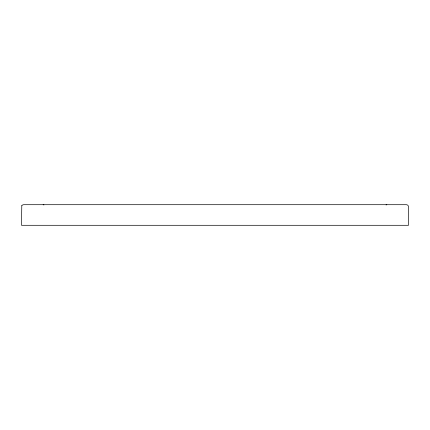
<?xml version="1.0" encoding="UTF-8"?>
<svg xmlns="http://www.w3.org/2000/svg" width="430" height="430" viewBox="0 0 430 430"><rect width="100%" height="100%" fill="white"/><g stroke="black" fill="none" stroke-linecap="round" stroke-linejoin="round"><path stroke-width="0.64" d="M386.059 204.943L386.823 204.701M43.161 204.701L43.924 204.943M21.78 205.728L21.5 225.298L408.5 225.298L408.5 206.76L408.221 205.728L407.463 204.976L406.425 204.701L23.575 204.701L22.537 204.976L21.78 205.728"/></g></svg>
